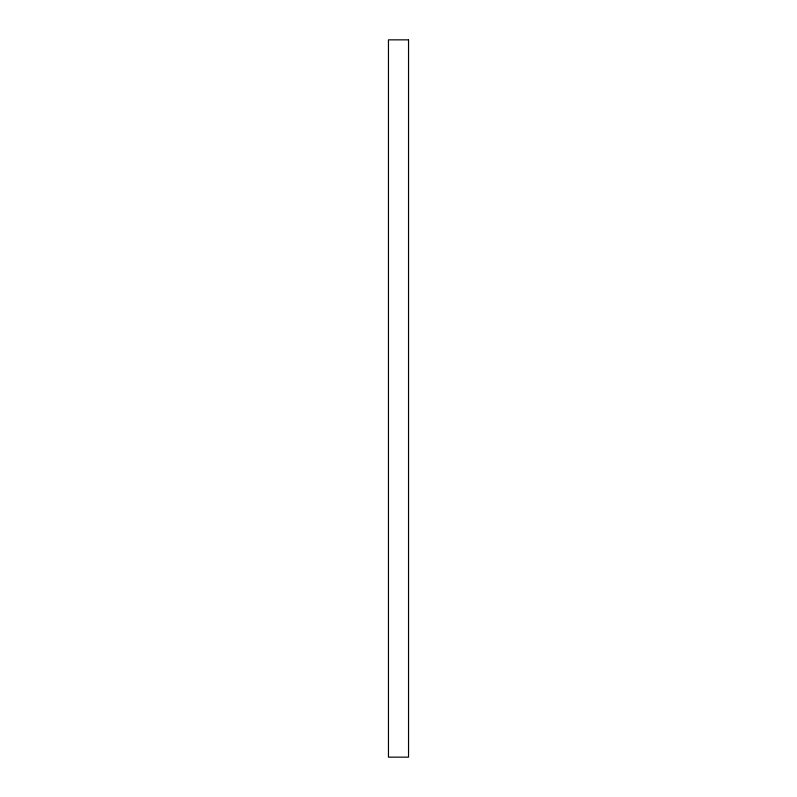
<?xml version="1.0" encoding="UTF-8"?>
<svg xmlns="http://www.w3.org/2000/svg" width="797" height="797" viewBox="0 0 797 797"><rect width="100%" height="100%" fill="white"/><g stroke="black" fill="none" stroke-linecap="round" stroke-linejoin="round"><path stroke-width="1.2" d="M408.542 39.85L388.458 39.85L388.458 757.15L408.542 757.15L408.542 39.85"/></g></svg>
